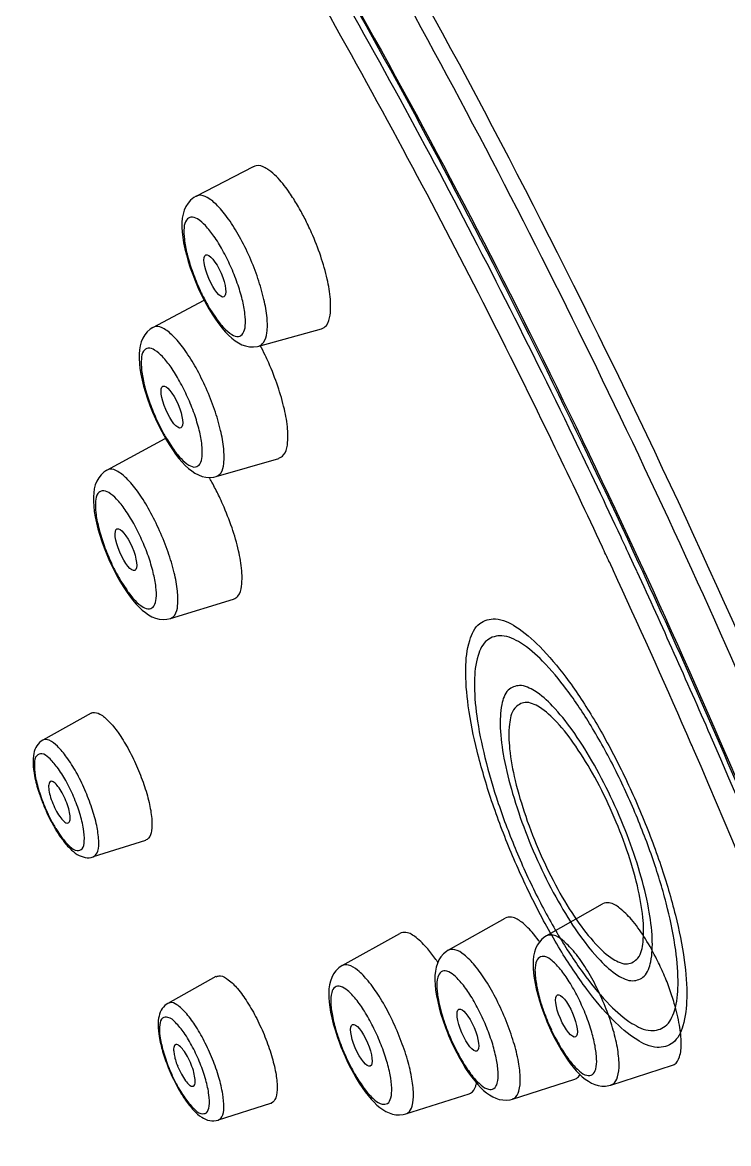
# Model space of a CAD drawing. Extents: x 11295 to 11888, y -24362 to -23942.
# Drawn here: x 11779.2 to 11787.96, y -24109.53 to -24095.64 of the extents above; entities that cross this region are included whole.
import ezdxf

# ---------------------------------------------------------------- set-up
doc = ezdxf.new("R2010")
doc.units = 0
doc.header["$MEASUREMENT"] = 0
doc.layers.get('0').update_dxf_attribs({"linetype": 'CONTINUOUS'})
doc.layers.add('02___PRT_ALL_AXES', color=7, linetype='CONTINUOUS')

msp = doc.modelspace()

# ---------------------------------------------------------------- linework, layer by layer
at = {"color": 7, "linetype": 'Continuous'}
for p, q in [((11781.38, -24098.927), (11781.418, -24099.008)), ((11781.487, -24099.14), (11781.511, -24099.183)), ((11781.511, -24099.183), (11781.553, -24099.251)), ((11781.522, -24099.179), (11781.593, -24099.29)), ((11780.819, -24099.416), (11780.819, -24099.416)), ((11782.131, -24099.647), (11782.131, -24099.647)), ((11780.849, -24100.547), (11780.887, -24100.628)), ((11780.956, -24100.759), (11780.979, -24100.8)), ((11780.979, -24100.8), (11781.019, -24100.867)), ((11780.99, -24100.798), (11781.061, -24100.908)), ((11780.249, -24101.183), (11780.248, -24101.183)), ((11781.601, -24101.264), (11781.601, -24101.264)), ((11786.732, -24102.25), (11786.715, -24102.214)), ((11786.803, -24102.404), (11786.732, -24102.25)), ((11780.282, -24102.311), (11780.32, -24102.391)), ((11786.495, -24102.359), (11786.478, -24102.322)), ((11786.52, -24102.413), (11786.495, -24102.359)), ((11780.387, -24102.521), (11780.409, -24102.559)), ((11786.528, -24102.43), (11786.52, -24102.413)), ((11786.566, -24102.513), (11786.528, -24102.43)), ((11786.584, -24102.551), (11786.566, -24102.513)), ((11786.821, -24102.442), (11786.803, -24102.404)), ((11780.409, -24102.559), (11780.449, -24102.625)), ((11780.422, -24102.559), (11780.493, -24102.669)), ((11781.035, -24103.023), (11781.035, -24103.023)), ((11787.741, -24104.494), (11787.732, -24104.474)), ((11787.503, -24104.6), (11787.493, -24104.578)), ((11787.518, -24104.635), (11787.503, -24104.6)), ((11787.756, -24104.529), (11787.741, -24104.494)), ((11779.754, -24105.558), (11779.767, -24105.557)), ((11779.615, -24105.627), (11779.685, -24105.733)), ((11785.609, -24107.02), (11785.538, -24106.93)), ((11785.697, -24106.956), (11785.696, -24106.957)), ((11784.48, -24107.135), (11784.479, -24107.135)), ((11783.165, -24107.324), (11783.164, -24107.325)), ((11785.688, -24107.979), (11785.703, -24108.016)), ((11785.703, -24108.016), (11785.735, -24108.091)), ((11784.47, -24108.155), (11784.485, -24108.19)), ((11784.485, -24108.19), (11784.517, -24108.264)), ((11783.154, -24108.342), (11783.168, -24108.375)), ((11781.072, -24108.73), (11781.143, -24108.867)), ((11785.276, -24108.978), (11785.276, -24108.978)), ((11783.956, -24109.162), (11783.956, -24109.162))]:
    msp.add_line(p, q, dxfattribs=at)
for points in [[(11781.353, -24097.789), (11781.325, -24097.806), (11781.286, -24097.837), (11781.254, -24097.874), (11781.227, -24097.917), (11781.206, -24097.963), (11781.192, -24098.011), (11781.183, -24098.062), (11781.178, -24098.116), (11781.178, -24098.173), (11781.181, -24098.233), (11781.188, -24098.298), (11781.199, -24098.368), (11781.214, -24098.441), (11781.233, -24098.517), (11781.256, -24098.597), (11781.282, -24098.678), (11781.312, -24098.761), (11781.345, -24098.844), (11781.38, -24098.927)], [(11781.418, -24099.008), (11781.458, -24099.087), (11781.487, -24099.14)], [(11781.553, -24099.251), (11781.594, -24099.314), (11781.635, -24099.371), (11781.676, -24099.423), (11781.716, -24099.47), (11781.756, -24099.511), (11781.796, -24099.548), (11781.837, -24099.58), (11781.879, -24099.607), (11781.922, -24099.629), (11781.968, -24099.645), (11782.017, -24099.655), (11782.066, -24099.657), (11782.116, -24099.651), (11782.131, -24099.647)], [(11780.819, -24099.416), (11780.786, -24099.436), (11780.749, -24099.468), (11780.718, -24099.506), (11780.692, -24099.548), (11780.673, -24099.594), (11780.66, -24099.642), (11780.652, -24099.692), (11780.647, -24099.745), (11780.647, -24099.802), (11780.651, -24099.862), (11780.658, -24099.926), (11780.669, -24099.994), (11780.685, -24100.067), (11780.703, -24100.143), (11780.726, -24100.221), (11780.752, -24100.301), (11780.782, -24100.383), (11780.814, -24100.465), (11780.849, -24100.547)], [(11780.887, -24100.628), (11780.927, -24100.706), (11780.956, -24100.759)], [(11781.019, -24100.867), (11781.06, -24100.929), (11781.1, -24100.986), (11781.141, -24101.038), (11781.18, -24101.084), (11781.22, -24101.125), (11781.259, -24101.162), (11781.299, -24101.194), (11781.34, -24101.221), (11781.383, -24101.244), (11781.428, -24101.261), (11781.475, -24101.272), (11781.524, -24101.276), (11781.572, -24101.271), (11781.601, -24101.264)], [(11780.248, -24101.183), (11780.211, -24101.208), (11780.175, -24101.241), (11780.146, -24101.279), (11780.122, -24101.321), (11780.104, -24101.367), (11780.091, -24101.414), (11780.084, -24101.464), (11780.08, -24101.516), (11780.08, -24101.572), (11780.084, -24101.632), (11780.092, -24101.696), (11780.103, -24101.764), (11780.118, -24101.835), (11780.137, -24101.91), (11780.16, -24101.988), (11780.186, -24102.067), (11780.215, -24102.148), (11780.247, -24102.229), (11780.282, -24102.311)], [(11780.32, -24102.391), (11780.359, -24102.468), (11780.387, -24102.521)], [(11780.449, -24102.625), (11780.489, -24102.687), (11780.529, -24102.743), (11780.569, -24102.794), (11780.608, -24102.84), (11780.647, -24102.881), (11780.685, -24102.918), (11780.725, -24102.95), (11780.765, -24102.978), (11780.807, -24103), (11780.851, -24103.018), (11780.897, -24103.03), (11780.945, -24103.035), (11780.993, -24103.032), (11781.035, -24103.023)], [(11785.697, -24106.956), (11785.678, -24106.968), (11785.641, -24106.997), (11785.61, -24107.032), (11785.584, -24107.072), (11785.563, -24107.115), (11785.549, -24107.159), (11785.539, -24107.206), (11785.533, -24107.255), (11785.531, -24107.306), (11785.532, -24107.361), (11785.536, -24107.419), (11785.544, -24107.48), (11785.556, -24107.545), (11785.57, -24107.614), (11785.589, -24107.686), (11785.611, -24107.762), (11785.636, -24107.84)], [(11784.48, -24107.135), (11784.457, -24107.149), (11784.422, -24107.179), (11784.39, -24107.214), (11784.365, -24107.254), (11784.345, -24107.298), (11784.33, -24107.344), (11784.32, -24107.394), (11784.315, -24107.447), (11784.314, -24107.503), (11784.316, -24107.564), (11784.323, -24107.628), (11784.334, -24107.698), (11784.349, -24107.771), (11784.367, -24107.848), (11784.39, -24107.927), (11784.416, -24108.01)], [(11783.165, -24107.325), (11783.122, -24107.354), (11783.087, -24107.388), (11783.058, -24107.428), (11783.036, -24107.471), (11783.019, -24107.516), (11783.008, -24107.562), (11783.001, -24107.612), (11782.998, -24107.664), (11782.998, -24107.718), (11783.003, -24107.776), (11783.01, -24107.838), (11783.021, -24107.904), (11783.036, -24107.973), (11783.054, -24108.046), (11783.076, -24108.122), (11783.101, -24108.201)], [(11785.636, -24107.84), (11785.665, -24107.92), (11785.688, -24107.979)], [(11784.416, -24108.01), (11784.446, -24108.093), (11784.47, -24108.155)], [(11783.101, -24108.201), (11783.131, -24108.282), (11783.154, -24108.342)], [(11785.735, -24108.091), (11785.77, -24108.164), (11785.805, -24108.235), (11785.842, -24108.303), (11785.879, -24108.367), (11785.917, -24108.427), (11785.955, -24108.484), (11785.992, -24108.536), (11786.03, -24108.584), (11786.067, -24108.627), (11786.105, -24108.666), (11786.142, -24108.701), (11786.179, -24108.731), (11786.217, -24108.757), (11786.256, -24108.78), (11786.296, -24108.797), (11786.339, -24108.81), (11786.383, -24108.817), (11786.428, -24108.818), (11786.473, -24108.811), (11786.497, -24108.805)], [(11784.517, -24108.264), (11784.551, -24108.337), (11784.586, -24108.407), (11784.622, -24108.474), (11784.659, -24108.538), (11784.696, -24108.598), (11784.733, -24108.654), (11784.771, -24108.706), (11784.808, -24108.754), (11784.845, -24108.797), (11784.882, -24108.836), (11784.918, -24108.871), (11784.955, -24108.901), (11784.993, -24108.928), (11785.031, -24108.95), (11785.071, -24108.968), (11785.113, -24108.982), (11785.157, -24108.99), (11785.201, -24108.991), (11785.246, -24108.986), (11785.276, -24108.978)], [(11783.168, -24108.375), (11783.2, -24108.449), (11783.233, -24108.521)], [(11783.233, -24108.521), (11783.268, -24108.591), (11783.304, -24108.657), (11783.34, -24108.721), (11783.377, -24108.78), (11783.414, -24108.836), (11783.451, -24108.888), (11783.487, -24108.935), (11783.524, -24108.978), (11783.56, -24109.017), (11783.596, -24109.052), (11783.633, -24109.082), (11783.67, -24109.109), (11783.708, -24109.132), (11783.747, -24109.15), (11783.789, -24109.164), (11783.832, -24109.173), (11783.876, -24109.175), (11783.92, -24109.171), (11783.956, -24109.162)]]:
    msp.add_lwpolyline(points, dxfattribs=at)
for centre, radius, start, end in [((11780.085, -24099.391), 2.934, 29.0764, 30.9897), ((11779.937, -24099.475), 3.104, 28.4884, 29.1069), ((11779.797, -24099.55), 3.262, 25.4721, 28.468), ((11783.676, -24097.9), 2.505, 205.7022, 209.075), ((11783.456, -24098.022), 2.254, 209.0758, 210.8923), ((11779.219, -24101.186), 3.314, 25.5058, 27.8624), ((11783.14, -24099.521), 2.501, 205.7099, 209.0752), ((11782.921, -24099.643), 2.25, 209.0761, 210.8888), ((11778.936, -24102.783), 2.988, 29.6679, 30.3222), ((11778.743, -24102.893), 3.211, 29.1043, 29.6684), ((11778.796, -24102.864), 3.15, 28.5363, 29.107), ((11778.656, -24102.939), 3.309, 25.5198, 28.5157), ((11693.713, -24145.41), 102.544, 24.91319, 25.03575), ((11694.115, -24145.237), 101.845, 24.92086, 25.03574), ((11782.566, -24101.286), 2.494, 205.7152, 209.0753), ((11782.347, -24101.408), 2.243, 209.0763, 210.8866), ((11692.706, -24145.872), 103.652, 23.54037, 24.77122), ((11693.115, -24145.696), 102.946, 23.54149, 24.7779), ((11694.676, -24145.069), 101.525, 18.90238, 23.53485), ((11694.903, -24144.968), 101.016, 19.11191, 23.53279), ((11781.67, -24104.433), 2.385, 201.6166, 205.2378), ((11781.384, -24104.564), 2.064, 205.0095, 209.0719), ((11780.242, -24105.07), 0.707, 209.1665, 216.9091), ((11781.548, -24104.491), 2.25, 205.246, 207.1451), ((11781.455, -24104.539), 2.145, 207.1451, 209.1), ((11781.247, -24104.641), 1.907, 209.0534, 211.1688), ((11781.281, -24104.636), 1.946, 209.0776, 211.2193), ((11781.045, -24104.779), 1.671, 211.2231, 213.5351), ((11784.141, -24108.106), 1.827, 36.2099, 36.4845), ((11782.525, -24108.504), 2.196, 33.7414, 34.854), ((11783.908, -24108.821), 3.529, 21.9071, 23.6102), ((11784.08, -24108.753), 3.345, 18.3944, 21.9326), ((11788.109, -24107.009), 2.599, 198.637, 201.9272), ((11786.888, -24107.186), 2.596, 198.6449, 201.9273), ((11788.236, -24106.959), 2.736, 201.9039, 203.5072), ((11788.183, -24106.982), 2.678, 203.507, 205.1175), ((11785.566, -24107.376), 2.589, 198.6504, 201.9273), ((11787.015, -24107.137), 2.732, 201.9039, 203.5032), ((11786.962, -24107.16), 2.673, 203.5031, 205.1098), ((11785.692, -24107.326), 2.725, 201.9039, 203.5006), ((11785.638, -24107.35), 2.666, 203.5004, 205.1046), ((11783.222, -24107.695), 2.387, 201.909, 202.7021), ((11783.174, -24107.716), 2.334, 202.6937, 205.7507), ((11782.128, -24108.168), 1.081, 200.4252, 201.945)]:
    msp.add_arc(centre, radius, start, end, dxfattribs=at)
for points, start_tangent, end_tangent in [([(11789.005, -24105.348), (11785.935, -24098.689), (11782.56, -24092.522), (11780.812, -24089.723), (11779.052, -24087.161), (11777.305, -24084.871), (11775.591, -24082.881), (11773.933, -24081.216), (11773.795, -24081.09)], (-0.388399, 0.921491), (-0.740816, 0.671708)), ([(11777.238, -24085.109), (11778.807, -24087.165), (11781.457, -24091.103), (11784.06, -24095.548), (11786.538, -24100.369), (11788.819, -24105.425)], (0.626664, -0.77929), (0.388379, -0.9215)), ([(11776.654, -24085.568), (11777.303, -24086.351), (11779.625, -24089.471), (11782.059, -24093.255), (11784.499, -24097.593), (11786.84, -24102.335), (11788.298, -24105.639)], (0.647943, -0.761688), (0.388111, -0.921613)), ([(11776.656, -24085.57), (11777.085, -24086.084), (11779.928, -24089.901), (11782.765, -24094.424), (11785.49, -24099.481), (11787.997, -24104.878), (11788.32, -24105.635)], (0.647638, -0.761948), (0.388052, -0.921637)), ([(11786.622, -24102.015), (11786.034, -24100.776), (11784.195, -24097.165), (11783.182, -24095.327)], (-0.423184, 0.906044), (-0.49286, 0.870108)), ([(11786.392, -24102.137), (11785.807, -24100.907), (11783.981, -24097.321), (11782.953, -24095.456)], (-0.423184, 0.906044), (-0.493306, 0.869856)), ([(11782.255, -24097.465), (11782.211, -24097.438), (11782.097, -24097.411), (11782.066, -24097.423)], (-0.821299, 0.570498), (-0.871017, -0.491253)), ([(11782.6, -24097.881), (11782.499, -24097.727), (11782.35, -24097.546), (11782.255, -24097.465)], (-0.515352, 0.856979), (-0.821299, 0.570498)), ([(11781.892, -24098.291), (11781.756, -24098.073), (11781.619, -24097.907), (11781.492, -24097.806), (11781.387, -24097.779), (11781.354, -24097.791)], (-0.486431, 0.873719), (-0.8766, -0.48122)), ([(11781.682, -24098.457), (11781.575, -24098.285), (11781.469, -24098.153), (11781.371, -24098.071), (11781.29, -24098.048), (11781.234, -24098.084), (11781.205, -24098.178), (11781.208, -24098.322), (11781.242, -24098.504), (11781.303, -24098.708), (11781.387, -24098.919), (11781.418, -24098.987)], (-0.486409, 0.873731), (0.434132, -0.900849)), ([(11783.022, -24099.139), (11783.019, -24099.066), (11782.979, -24098.817), (11782.899, -24098.533), (11782.786, -24098.242), (11782.742, -24098.147)], (-0.014364, 0.999897), (-0.430402, 0.902637)), ([(11782.131, -24099.647), (11782.191, -24099.602), (11782.232, -24099.481), (11782.233, -24099.298), (11782.195, -24099.068), (11782.121, -24098.809), (11782.018, -24098.543), (11781.892, -24098.291)], (0.945835, 0.324647), (-0.486413, 0.873729)), ([(11781.593, -24099.29), (11781.701, -24099.423), (11781.798, -24099.504), (11781.879, -24099.527), (11781.935, -24099.489), (11781.963, -24099.395), (11781.96, -24099.25), (11781.926, -24099.069), (11781.865, -24098.865), (11781.781, -24098.655), (11781.682, -24098.457)], (0.575501, -0.817801), (-0.486379, 0.873748)), ([(11782.908, -24099.432), (11782.969, -24099.39), (11783.015, -24099.264), (11783.022, -24099.139)], (0.947784, 0.318912), (-0.014364, 0.999897)), ([(11781.353, -24099.918), (11781.217, -24099.7), (11781.081, -24099.534), (11780.957, -24099.433), (11780.853, -24099.405), (11780.82, -24099.417)], (-0.486428, 0.87372), (-0.871434, -0.490512)), ([(11781.149, -24100.081), (11781.043, -24099.909), (11780.936, -24099.777), (11780.839, -24099.696), (11780.759, -24099.673), (11780.703, -24099.709), (11780.675, -24099.803), (11780.678, -24099.945), (11780.711, -24100.126), (11780.772, -24100.329), (11780.856, -24100.539), (11780.887, -24100.606)], (-0.486407, 0.873732), (0.434251, -0.900792)), ([(11782.491, -24100.749), (11782.488, -24100.677), (11782.448, -24100.428), (11782.367, -24100.145), (11782.254, -24099.854), (11782.21, -24099.759)], (-0.01611, 0.99987), (-0.430811, 0.902442)), ([(11781.601, -24101.263), (11781.659, -24101.22), (11781.697, -24101.101), (11781.696, -24100.919), (11781.657, -24100.691), (11781.582, -24100.434), (11781.478, -24100.169), (11781.353, -24099.918)], (0.940789, 0.338994), (-0.486409, 0.873731)), ([(11781.061, -24100.908), (11781.168, -24101.041), (11781.265, -24101.122), (11781.345, -24101.145), (11781.402, -24101.108), (11781.429, -24101.014), (11781.426, -24100.871), (11781.393, -24100.69), (11781.332, -24100.487), (11781.248, -24100.278), (11781.149, -24100.081)], (0.575237, -0.817987), (-0.486381, 0.873747)), ([(11782.381, -24101.036), (11782.439, -24100.996), (11782.485, -24100.873), (11782.491, -24100.749)], (0.944168, 0.329465), (-0.01611, 0.99987)), ([(11787.658, -24135.499), (11785.98, -24134.286), (11784.206, -24132.628), (11782.361, -24130.559), (11780.474, -24128.112), (11778.576, -24125.331), (11776.699, -24122.261), (11774.873, -24118.956), (11773.13, -24115.471), (11771.499, -24111.866), (11770.007, -24108.203), (11768.681, -24104.543), (11767.55, -24100.971)], (-0.854985, 0.518653), (-0.281435, 0.95958)), ([(11767.558, -24100.968), (11768.743, -24104.697), (11770.129, -24108.497), (11771.693, -24112.295), (11773.403, -24116.023), (11775.23, -24119.61), (11777.137, -24122.989), (11779.091, -24126.097), (11781.054, -24128.877), (11782.99, -24131.277), (11784.864, -24133.252), (11786.639, -24134.765), (11787.751, -24135.503)], (0.281174, -0.959657), (0.865306, -0.501244)), ([(11767.05, -24101.095), (11767.181, -24101.526), (11768.972, -24106.816), (11771.095, -24112.126), (11773.5, -24117.333), (11776.129, -24122.298), (11778.921, -24126.882), (11780.626, -24129.361)], (0.288697, -0.957421), (0.585894, -0.810388)), ([(11780.777, -24101.685), (11780.642, -24101.468), (11780.507, -24101.303), (11780.384, -24101.201), (11780.283, -24101.173), (11780.25, -24101.185)], (-0.486425, 0.873722), (-0.866435, -0.49929)), ([(11780.58, -24101.846), (11780.474, -24101.675), (11780.368, -24101.543), (11780.271, -24101.462), (11780.191, -24101.439), (11780.135, -24101.475), (11780.108, -24101.568), (11780.111, -24101.71), (11780.144, -24101.89), (11780.205, -24102.092), (11780.288, -24102.301), (11780.319, -24102.368)], (-0.486406, 0.873733), (0.434332, -0.900753)), ([(11781.924, -24102.502), (11781.92, -24102.43), (11781.88, -24102.182), (11781.799, -24101.899), (11781.685, -24101.608), (11781.642, -24101.513)], (-0.01682, 0.999859), (-0.431155, 0.902278)), ([(11781.035, -24103.022), (11781.089, -24102.98), (11781.125, -24102.862), (11781.123, -24102.682), (11781.082, -24102.455), (11781.007, -24102.2), (11780.902, -24101.936), (11780.777, -24101.685)], (0.935224, 0.354057), (-0.486405, 0.873733)), ([(11780.493, -24102.669), (11780.599, -24102.801), (11780.696, -24102.881), (11780.775, -24102.904), (11780.831, -24102.868), (11780.859, -24102.775), (11780.856, -24102.633), (11780.822, -24102.453), (11780.762, -24102.251), (11780.678, -24102.042), (11780.58, -24101.846)], (0.575052, -0.818117), (-0.486383, 0.873746)), ([(11781.817, -24102.782), (11781.872, -24102.745), (11781.917, -24102.624), (11781.924, -24102.502)], (0.941367, 0.337385), (-0.01682, 0.999859)), ([(11786.817, -24108.242), (11786.521, -24107.997), (11786.198, -24107.616), (11785.868, -24107.126), (11785.548, -24106.548), (11785.261, -24105.924), (11785.018, -24105.281), (11784.839, -24104.667), (11784.729, -24104.107), (11784.697, -24103.643), (11784.746, -24103.294), (11784.87, -24103.085), (11785.065, -24103.027), (11785.318, -24103.124)], (-0.849021, 0.528359), (0.849021, -0.528359)), ([(11785.318, -24103.124), (11785.614, -24103.369), (11785.937, -24103.749), (11786.266, -24104.24), (11786.586, -24104.818), (11786.873, -24105.442), (11787.116, -24106.085), (11787.296, -24106.699), (11787.406, -24107.259), (11787.437, -24107.723), (11787.389, -24108.072), (11787.265, -24108.28), (11787.07, -24108.338), (11786.817, -24108.242)], (0.849021, -0.528359), (-0.849021, 0.528359)), ([(11785.377, -24103.325), (11785.144, -24103.237), (11784.965, -24103.29), (11784.849, -24103.482), (11784.805, -24103.802), (11784.834, -24104.232), (11784.935, -24104.746), (11785.101, -24105.314), (11785.324, -24105.904), (11785.59, -24106.481), (11785.884, -24107.011), (11786.188, -24107.465), (11786.485, -24107.815), (11786.758, -24108.04)], (-0.849021, 0.528359), (0.849021, -0.528359)), ([(11786.758, -24108.04), (11786.991, -24108.129), (11787.17, -24108.076), (11787.285, -24107.884), (11787.329, -24107.563), (11787.3, -24107.134), (11787.2, -24106.62), (11787.033, -24106.052), (11786.81, -24105.462), (11786.545, -24104.885), (11786.251, -24104.354), (11785.947, -24103.901), (11785.65, -24103.551), (11785.377, -24103.325)], (0.849021, -0.528359), (-0.849021, 0.528359)), ([(11785.551, -24103.921), (11785.364, -24103.854), (11785.225, -24103.911), (11785.144, -24104.09), (11785.125, -24104.376), (11785.171, -24104.752), (11785.278, -24105.191), (11785.438, -24105.664), (11785.641, -24106.138), (11785.874, -24106.581), (11786.119, -24106.963), (11786.362, -24107.258), (11786.584, -24107.445)], (-0.849021, 0.528359), (0.849021, -0.528359)), ([(11785.61, -24104.123), (11785.432, -24104.063), (11785.305, -24104.135), (11785.239, -24104.332), (11785.241, -24104.639), (11785.31, -24105.03), (11785.44, -24105.474), (11785.621, -24105.935), (11785.838, -24106.376), (11786.074, -24106.76), (11786.309, -24107.057), (11786.524, -24107.243)], (-0.849021, 0.528359), (0.849021, -0.528359)), ([(11786.584, -24107.445), (11786.77, -24107.512), (11786.909, -24107.455), (11786.991, -24107.276), (11787.009, -24106.99), (11786.964, -24106.614), (11786.857, -24106.174), (11786.697, -24105.702), (11786.493, -24105.228), (11786.261, -24104.785), (11786.015, -24104.403), (11785.773, -24104.108), (11785.551, -24103.921)], (0.849021, -0.528359), (-0.849021, 0.528359)), ([(11786.524, -24107.243), (11786.703, -24107.303), (11786.83, -24107.231), (11786.895, -24107.034), (11786.893, -24106.727), (11786.825, -24106.336), (11786.695, -24105.892), (11786.514, -24105.431), (11786.297, -24104.99), (11786.061, -24104.606), (11785.826, -24104.308), (11785.61, -24104.123)], (0.849021, -0.528359), (-0.849021, 0.528359)), ([(11779.452, -24104.53), (11779.38, -24104.599), (11779.341, -24104.696), (11779.332, -24104.817), (11779.351, -24104.974), (11779.403, -24105.173), (11779.453, -24105.312)], (-0.874251, -0.485474), (0.368195, -0.929748)), ([(11779.867, -24104.927), (11779.749, -24104.741), (11779.634, -24104.604), (11779.532, -24104.532), (11779.454, -24104.529), (11779.452, -24104.53)], (-0.486453, 0.873707), (-0.882863, -0.46963)), ([(11779.738, -24105.032), (11779.632, -24104.866), (11779.528, -24104.749), (11779.44, -24104.7), (11779.378, -24104.723), (11779.35, -24104.816), (11779.36, -24104.968), (11779.406, -24105.16), (11779.483, -24105.369), (11779.513, -24105.436)], (-0.486453, 0.873707), (0.423307, -0.905986)), ([(11780.076, -24105.978), (11780.087, -24105.973), (11780.134, -24105.905), (11780.146, -24105.773), (11780.121, -24105.589), (11780.062, -24105.373), (11779.974, -24105.145), (11779.867, -24104.927)], (0.96614, 0.258019), (-0.486453, 0.873707)), ([(11779.546, -24105.044), (11779.53, -24105.067), (11779.526, -24105.129), (11779.543, -24105.217), (11779.578, -24105.317), (11779.625, -24105.415)], (-0.819301, -0.573364), (0.486453, -0.873707)), ([(11779.693, -24105.184), (11779.641, -24105.104), (11779.592, -24105.054), (11779.553, -24105.041), (11779.546, -24105.044)], (-0.486453, 0.873707), (-0.819301, -0.573364)), ([(11779.685, -24105.733), (11779.79, -24105.849), (11779.878, -24105.899), (11779.94, -24105.876), (11779.968, -24105.783), (11779.958, -24105.631), (11779.912, -24105.439), (11779.835, -24105.229), (11779.738, -24105.032)], (0.601073, -0.799194), (-0.486453, 0.873707)), ([(11779.767, -24105.557), (11779.788, -24105.531), (11779.791, -24105.47), (11779.775, -24105.382), (11779.74, -24105.282), (11779.693, -24105.184)], (0.921042, 0.389462), (-0.486453, 0.873707)), ([(11779.677, -24105.495), (11779.726, -24105.545), (11779.754, -24105.558)], (0.600998, -0.799251), (0.984234, -0.17687)), ([(11779.653, -24105.702), (11779.688, -24105.752), (11779.788, -24105.871), (11779.881, -24105.946), (11779.977, -24105.984), (11780.076, -24105.978)], (0.552834, -0.833292), (0.953492, 0.301419)), ([(11786.605, -24106.611), (11786.476, -24106.547), (11786.393, -24106.559)], (-0.785821, 0.618454), (-0.895417, -0.445228)), ([(11787.141, -24107.407), (11787.052, -24107.219), (11786.905, -24106.962), (11786.751, -24106.753), (11786.605, -24106.611)], (-0.400554, 0.916273), (-0.785821, 0.618454)), ([(11785.392, -24106.788), (11785.266, -24106.725), (11785.186, -24106.737)], (-0.784322, 0.620353), (-0.898315, -0.439351)), ([(11785.538, -24106.93), (11785.392, -24106.788)], (-0.651861, 0.758338), (-0.784322, 0.620353)), ([(11784.081, -24106.976), (11783.956, -24106.914), (11783.879, -24106.926)], (-0.783822, 0.620986), (-0.900745, -0.434349)), ([(11784.327, -24107.25), (11784.225, -24107.117), (11784.081, -24106.976)], (-0.57165, 0.820497), (-0.783822, 0.620986)), ([(11786.426, -24107.83), (11786.307, -24107.569), (11786.173, -24107.334), (11786.032, -24107.142), (11785.898, -24107.01), (11785.78, -24106.948), (11785.697, -24106.957)], (-0.373122, 0.927782), (-0.898336, -0.43931)), ([(11785.198, -24108.009), (11785.081, -24107.749), (11784.947, -24107.514), (11784.809, -24107.322), (11784.676, -24107.19), (11784.561, -24107.127), (11784.48, -24107.135)], (-0.373119, 0.927784), (-0.898906, -0.438142)), ([(11786.178, -24107.917), (11786.086, -24107.712), (11785.981, -24107.525), (11785.872, -24107.371), (11785.769, -24107.265), (11785.679, -24107.213), (11785.61, -24107.222), (11785.568, -24107.29), (11785.556, -24107.411), (11785.576, -24107.577), (11785.624, -24107.772), (11785.646, -24107.84)], (-0.3731, 0.927791), (0.319195, -0.947689)), ([(11783.873, -24108.199), (11783.756, -24107.94), (11783.623, -24107.705), (11783.486, -24107.514), (11783.356, -24107.381), (11783.243, -24107.318), (11783.165, -24107.325)], (-0.373115, 0.927785), (-0.905633, -0.424063)), ([(11784.958, -24108.094), (11784.865, -24107.889), (11784.761, -24107.702), (11784.653, -24107.55), (11784.55, -24107.444), (11784.461, -24107.393), (11784.393, -24107.401), (11784.351, -24107.469), (11784.339, -24107.59), (11784.359, -24107.754), (11784.407, -24107.949), (11784.429, -24108.016)], (-0.373099, 0.927792), (0.319327, -0.947645)), ([(11783.638, -24108.281), (11783.546, -24108.077), (11783.442, -24107.891), (11783.335, -24107.739), (11783.232, -24107.633), (11783.144, -24107.583), (11783.076, -24107.591), (11783.035, -24107.659), (11783.023, -24107.779), (11783.043, -24107.943), (11783.091, -24108.137), (11783.113, -24108.204)], (-0.373097, 0.927792), (0.319417, -0.947614)), ([(11781.003, -24107.792), (11780.933, -24107.857), (11780.894, -24107.949), (11780.882, -24108.061), (11780.896, -24108.205), (11780.939, -24108.387), (11781.008, -24108.586)], (-0.874251, -0.485474), (0.373143, -0.927774)), ([(11781.557, -24108.483), (11781.454, -24108.259), (11781.339, -24108.06), (11781.222, -24107.905), (11781.115, -24107.81), (11781.027, -24107.784), (11781.004, -24107.794)], (-0.373143, 0.927774), (-0.849874, -0.526986)), ([(11787.369, -24108.291), (11787.347, -24108.063), (11787.283, -24107.793), (11787.253, -24107.698)], (-0.010245, 0.999948), (-0.315162, 0.949038)), ([(11785.758, -24108.119), (11785.791, -24108.186), (11785.896, -24108.373), (11786.005, -24108.527), (11786.109, -24108.633), (11786.198, -24108.684), (11786.267, -24108.675), (11786.308, -24108.606), (11786.32, -24108.484), (11786.3, -24108.319), (11786.252, -24108.124), (11786.178, -24107.917)], (0.424523, -0.905417), (-0.373072, 0.927803)), ([(11786.496, -24108.803), (11786.522, -24108.792), (11786.579, -24108.704), (11786.598, -24108.55), (11786.577, -24108.34), (11786.518, -24108.094), (11786.426, -24107.83)], (0.962652, 0.27074), (-0.373104, 0.927789)), ([(11781.404, -24108.536), (11781.311, -24108.335), (11781.204, -24108.157), (11781.098, -24108.029), (11781.005, -24107.966), (11780.938, -24107.975), (11780.903, -24108.055), (11780.905, -24108.196), (11780.945, -24108.382), (11781.015, -24108.587)], (-0.373143, 0.927774), (0.373143, -0.927774)), ([(11785.275, -24108.977), (11785.3, -24108.966), (11785.356, -24108.879), (11785.373, -24108.726), (11785.351, -24108.518), (11785.291, -24108.272), (11785.198, -24108.009)], (0.963739, 0.266846), (-0.3731, 0.927791)), ([(11783.956, -24109.161), (11783.98, -24109.15), (11784.033, -24109.065), (11784.049, -24108.913), (11784.026, -24108.706), (11783.965, -24108.461), (11783.873, -24108.199)], (0.964872, 0.26272), (-0.373096, 0.927793)), ([(11784.541, -24108.294), (11784.573, -24108.361), (11784.678, -24108.548), (11784.786, -24108.701), (11784.889, -24108.806), (11784.978, -24108.857), (11785.046, -24108.848), (11785.087, -24108.78), (11785.099, -24108.659), (11785.079, -24108.494), (11785.031, -24108.3), (11784.958, -24108.094)], (0.424403, -0.905474), (-0.373073, 0.927802)), ([(11781.097, -24108.306), (11781.081, -24108.326), (11781.076, -24108.386), (11781.08, -24108.412)], (-0.819727, -0.572754), (0.152405, -0.988318)), ([(11781.293, -24108.55), (11781.247, -24108.452), (11781.195, -24108.371), (11781.145, -24108.318), (11781.105, -24108.302), (11781.097, -24108.306)], (-0.373143, 0.927774), (-0.819727, -0.572754)), ([(11783.224, -24108.481), (11783.256, -24108.547), (11783.361, -24108.733), (11783.468, -24108.885), (11783.571, -24108.991), (11783.659, -24109.041), (11783.727, -24109.032), (11783.768, -24108.965), (11783.779, -24108.844), (11783.76, -24108.68), (11783.711, -24108.487), (11783.638, -24108.281)], (0.42432, -0.905512), (-0.373075, 0.927801)), ([(11787.26, -24108.558), (11787.282, -24108.549), (11787.347, -24108.457), (11787.369, -24108.291)], (0.963525, 0.267618), (-0.010245, 0.999948)), ([(11781.08, -24108.412), (11781.092, -24108.472), (11781.115, -24108.546)], (0.152405, -0.988318), (0.348399, -0.937346)), ([(11781.626, -24109.239), (11781.672, -24109.198), (11781.697, -24109.085), (11781.684, -24108.917), (11781.636, -24108.71), (11781.557, -24108.483)], (0.923889, 0.38266), (-0.373143, 0.927774)), ([(11781.015, -24108.587), (11781.108, -24108.788), (11781.215, -24108.965), (11781.321, -24109.093), (11781.413, -24109.157), (11781.481, -24109.148), (11781.516, -24109.068), (11781.513, -24108.927), (11781.474, -24108.74), (11781.404, -24108.536)], (0.373143, -0.927774), (-0.373143, 0.927774)), ([(11781.125, -24108.572), (11781.172, -24108.671), (11781.224, -24108.752), (11781.273, -24108.805), (11781.313, -24108.82), (11781.317, -24108.819)], (0.373143, -0.927774), (0.908135, 0.418677)), ([(11781.317, -24108.819), (11781.338, -24108.796), (11781.342, -24108.737), (11781.327, -24108.65), (11781.293, -24108.55)], (0.908135, 0.418677), (-0.373143, 0.927774)), ([(11784.738, -24108.913), (11784.757, -24108.906), (11784.821, -24108.817), (11784.832, -24108.781)], (0.964533, 0.263962), (0.228413, 0.973564)), ([(11786.048, -24108.73), (11786.069, -24108.722), (11786.114, -24108.675)], (0.964137, 0.265404), (0.504985, 0.863128)), ([(11781.143, -24108.867), (11781.219, -24108.987), (11781.325, -24109.12), (11781.423, -24109.203), (11781.523, -24109.245), (11781.626, -24109.24)], (0.497574, -0.867421), (0.953492, 0.301419))]:
    msp.add_spline(points, degree=3, dxfattribs=dict(at, start_tangent=start_tangent, end_tangent=end_tangent))
at = {"layer": '02___PRT_ALL_AXES', "color": 7, "linetype": 'Continuous'}
for p, q in [((11781.353, -24097.789), (11782.066, -24097.422)), ((11780.819, -24099.416), (11781.455, -24099.079)), ((11782.131, -24099.647), (11782.908, -24099.433)), ((11780.249, -24101.183), (11780.971, -24100.79)), ((11781.601, -24101.264), (11782.381, -24101.038)), ((11781.035, -24103.023), (11781.818, -24102.784)), ((11780.052, -24104.197), (11779.452, -24104.53)), ((11780.726, -24105.772), (11780.076, -24105.978)), ((11785.696, -24106.957), (11786.393, -24106.559)), ((11784.479, -24107.135), (11785.185, -24106.736)), ((11783.164, -24107.325), (11783.879, -24106.925)), ((11781.6, -24107.46), (11781.003, -24107.792)), ((11786.497, -24108.805), (11787.26, -24108.559)), ((11785.276, -24108.978), (11786.048, -24108.731)), ((11783.956, -24109.162), (11784.738, -24108.914)), ((11782.278, -24109.034), (11781.626, -24109.24))]:
    msp.add_line(p, q, dxfattribs=at)
for centre, major_axis, ratio in [((11781.587, -24098.777), (-0.112, 0.26), 0.292473), ((11781.054, -24100.402), (-0.111, 0.259), 0.291839), ((11780.484, -24102.169), (-0.111, 0.258), 0.291488), ((11785.946, -24107.948), (-0.112, 0.26), 0.292753), ((11784.724, -24108.124), (-0.111, 0.259), 0.291952), ((11783.403, -24108.312), (-0.111, 0.258), 0.291508)]:
    msp.add_ellipse(centre, major_axis=major_axis, ratio=ratio, dxfattribs=at)
for points, start_tangent, end_tangent in [([(11780.052, -24104.198), (11780.073, -24104.189), (11780.161, -24104.208), (11780.269, -24104.293), (11780.387, -24104.437), (11780.506, -24104.627)], (0.851074, 0.525046), (0.486453, -0.873707)), ([(11780.506, -24104.627), (11780.616, -24104.848), (11780.706, -24105.079), (11780.771, -24105.304), (11780.803, -24105.501), (11780.8, -24105.654), (11780.764, -24105.746), (11780.725, -24105.771)], (0.486453, -0.873707), (-0.94255, -0.334064)), ([(11781.601, -24107.462), (11781.655, -24107.452), (11781.753, -24107.499), (11781.867, -24107.61), (11781.988, -24107.776), (11782.105, -24107.981), (11782.208, -24108.209)], (0.901364, 0.433062), (0.373143, -0.927774)), ([(11782.208, -24108.209), (11782.289, -24108.44), (11782.341, -24108.653), (11782.359, -24108.833), (11782.341, -24108.962), (11782.289, -24109.029), (11782.278, -24109.034)], (0.373143, -0.927774), (-0.963364, -0.268198))]:
    msp.add_spline(points, degree=3, dxfattribs=dict(at, start_tangent=start_tangent, end_tangent=end_tangent))

doc.saveas('drawing.dxf')
